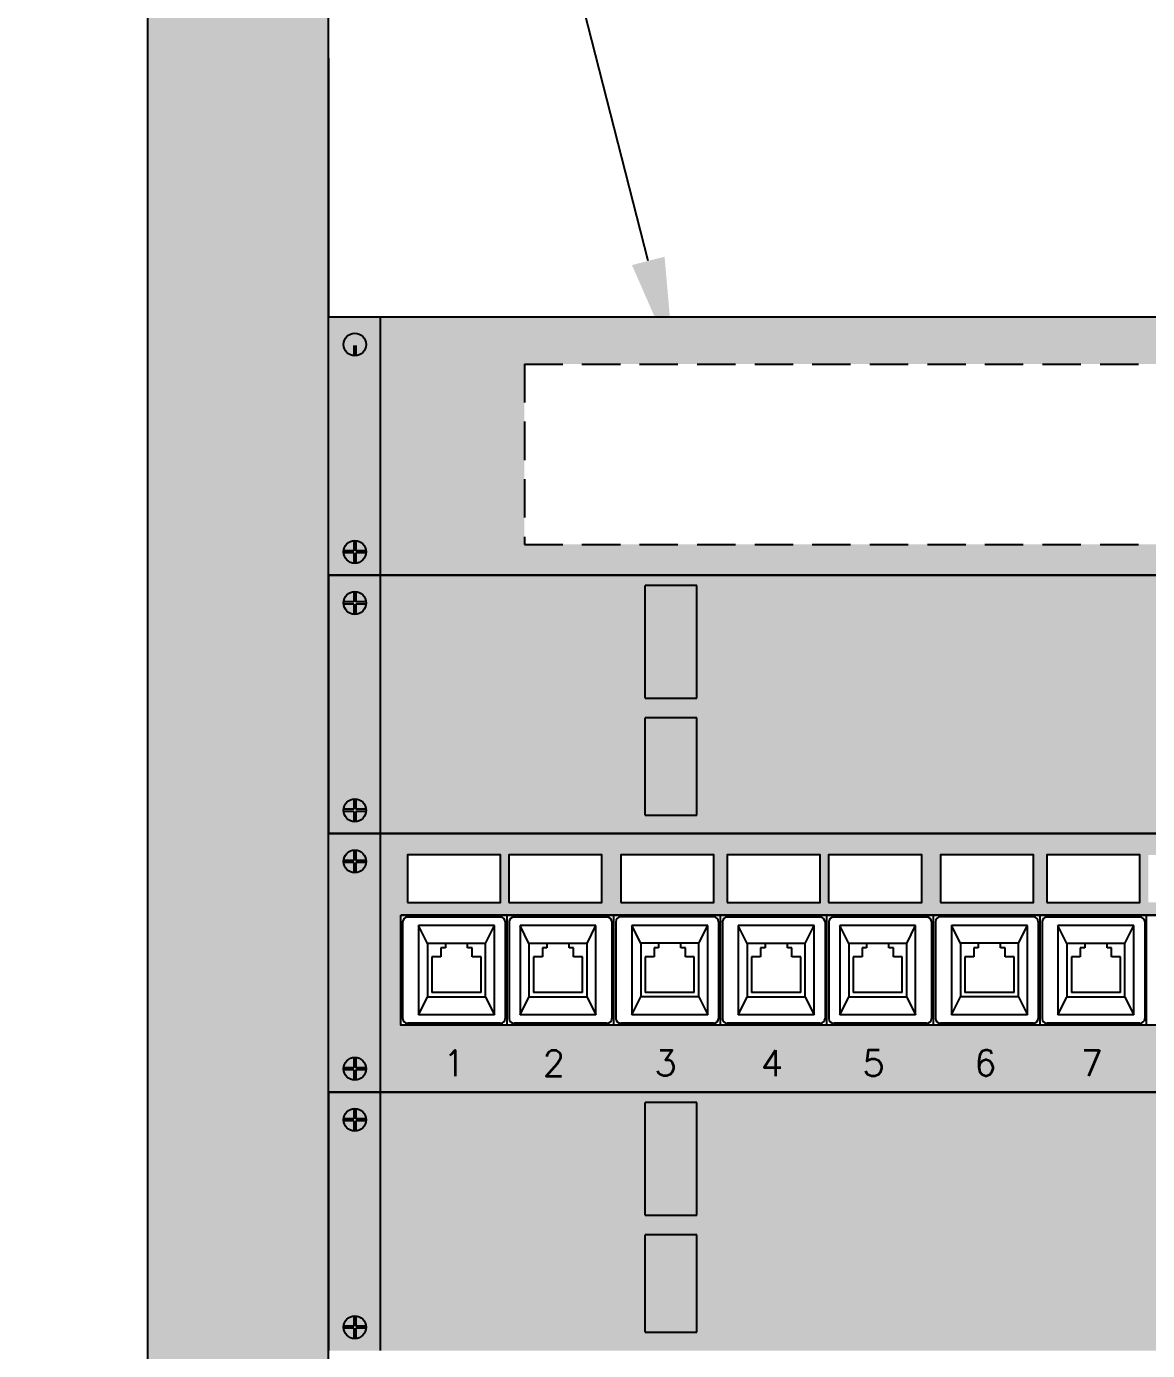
# Model space of a CAD drawing. Extents: x 50400 to 86735, y 114 to 10599.
# Drawn here: x 54124.9 to 54344, y 3351.7 to 3610.4 of the extents above; entities that cross this region are included whole.
import ezdxf
from ezdxf import colors
from ezdxf.entities.mleader import LeaderData, LeaderLine
from ezdxf.enums import TextEntityAlignment as Align
from ezdxf.math import Vec2, Vec3

# ---------------------------------------------------------------- set-up
doc = ezdxf.new("R2010")
doc.units = 0
doc.header["$LTSCALE"] = 100
doc.header["$MEASUREMENT"] = 0
doc.linetypes.add('DASHED', pattern=[0.75, 0.5, -0.25])
doc.layers.get('0').update_dxf_attribs({"linetype": 'CONTINUOUS'})
for name, color, linetype in [('CORN', 8, 'CONTINUOUS'), ('EST', 7, 'CONTINUOUS'), ('quadri', 5, 'CONTINUOUS'), ('RIEMP', 131, 'CONTINUOUS'), ('RIEMP2', 254, 'CONTINUOUS')]:
    doc.layers.add(name, color=color, linetype=linetype)
doc.styles.add('2', font='SIMPLEX')
doc.styles.add('EX2', font='arial.ttf')

msp = doc.modelspace()

# ---------------------------------------------------------------- hatches: boundary and pattern name
h = msp.add_hatch(color=256)
h.paths.add_polyline_path([(54189.26, 3548.09), (54189.26, 3546.08, 0.361693), (54191.27, 3548.09)])
h.paths.add_polyline_path([(54189.26, 3548.49), (54191.27, 3548.49, 0.361693), (54189.26, 3550.49)])
h.paths.add_polyline_path([(54188.86, 3550.49, 0.361693), (54186.86, 3548.49), (54188.86, 3548.49)])
h.paths.add_polyline_path([(54188.86, 3548.09), (54186.86, 3548.09, 0.361693), (54188.86, 3546.08)])
h = msp.add_hatch(color=256)
h.paths.add_polyline_path([(54189.26, 3507.57), (54189.26, 3505.57, 0.361693), (54191.27, 3507.57)])
h.paths.add_polyline_path([(54189.26, 3507.97), (54191.27, 3507.97, 0.361693), (54189.26, 3509.98)])
h.paths.add_polyline_path([(54188.86, 3509.98, 0.361693), (54186.86, 3507.97), (54188.86, 3507.97)])
h.paths.add_polyline_path([(54188.86, 3507.57), (54186.86, 3507.57, 0.361693), (54188.86, 3505.57)])
h = msp.add_hatch(color=256)
h.paths.add_polyline_path([(54189.26, 3497.59), (54189.26, 3495.59, 0.361693), (54191.27, 3497.59)])
h.paths.add_polyline_path([(54189.26, 3497.99), (54191.27, 3497.99, 0.361693), (54189.26, 3500)])
h.paths.add_polyline_path([(54188.86, 3500, 0.361693), (54186.86, 3497.99), (54188.86, 3497.99)])
h.paths.add_polyline_path([(54188.86, 3497.59), (54186.86, 3497.59, 0.361693), (54188.86, 3495.59)])
h = msp.add_hatch(color=256)
h.paths.add_polyline_path([(54189.26, 3457.07), (54189.26, 3455.07, 0.361693), (54191.27, 3457.07)])
h.paths.add_polyline_path([(54189.26, 3457.48), (54191.27, 3457.48, 0.361693), (54189.26, 3459.48)])
h.paths.add_polyline_path([(54188.86, 3459.48, 0.361693), (54186.86, 3457.48), (54188.86, 3457.48)])
h.paths.add_polyline_path([(54188.86, 3457.07), (54186.86, 3457.07, 0.361693), (54188.86, 3455.07)])
h = msp.add_hatch(color=256)
h.paths.add_polyline_path([(54189.26, 3447.09), (54189.26, 3445.09, 0.361693), (54191.27, 3447.09)])
h.paths.add_polyline_path([(54189.26, 3447.5), (54191.27, 3447.5, 0.361693), (54189.26, 3449.5)])
h.paths.add_polyline_path([(54188.86, 3449.5, 0.361693), (54186.86, 3447.5), (54188.86, 3447.5)])
h.paths.add_polyline_path([(54188.86, 3447.09), (54186.86, 3447.09, 0.361693), (54188.86, 3445.09)])
h = msp.add_hatch(color=256)
h.paths.add_polyline_path([(54189.26, 3406.58), (54189.26, 3404.57, 0.361693), (54191.27, 3406.58)])
h.paths.add_polyline_path([(54189.26, 3406.98), (54191.27, 3406.98, 0.361693), (54189.26, 3408.99)])
h.paths.add_polyline_path([(54188.86, 3408.99, 0.361693), (54186.86, 3406.98), (54188.86, 3406.98)])
h.paths.add_polyline_path([(54188.86, 3406.58), (54186.86, 3406.58, 0.361693), (54188.86, 3404.57)])
h = msp.add_hatch(color=256)
h.paths.add_polyline_path([(54189.26, 3396.6), (54189.26, 3394.59, 0.361693), (54191.27, 3396.6)])
h.paths.add_polyline_path([(54189.26, 3397), (54191.27, 3397, 0.361693), (54189.26, 3399)])
h.paths.add_polyline_path([(54188.86, 3399, 0.361693), (54186.86, 3397), (54188.86, 3397)])
h.paths.add_polyline_path([(54188.86, 3396.6), (54186.86, 3396.6, 0.361693), (54188.86, 3394.59)])
h = msp.add_hatch(color=256)
h.paths.add_polyline_path([(54189.26, 3356.08), (54189.26, 3354.08, 0.361693), (54191.27, 3356.08)])
h.paths.add_polyline_path([(54189.26, 3356.48), (54191.27, 3356.48, 0.361693), (54189.26, 3358.49)])
h.paths.add_polyline_path([(54188.86, 3358.49, 0.361693), (54186.86, 3356.48), (54188.86, 3356.48)])
h.paths.add_polyline_path([(54188.86, 3356.08), (54186.86, 3356.08, 0.361693), (54188.86, 3354.08)])
at = {"layer": 'RIEMP'}
for points in [[(54189.26, 3548.09), (54191.27, 3548.09, 0.022827), (54191.28, 3548.29, 0.022827), (54191.27, 3548.49), (54189.26, 3548.49), (54189.26, 3550.49, 0.045678), (54188.86, 3550.49), (54188.86, 3548.49), (54186.86, 3548.49, 0.022827), (54186.85, 3548.29, 0.022827), (54186.86, 3548.09), (54188.86, 3548.09), (54188.86, 3546.08, 0.045678), (54189.26, 3546.08)], [(54189.26, 3507.57), (54191.27, 3507.57, 0.022827), (54191.28, 3507.77, 0.022827), (54191.27, 3507.97), (54189.26, 3507.97), (54189.26, 3509.98, 0.045678), (54188.86, 3509.98), (54188.86, 3507.97), (54186.86, 3507.97, 0.022827), (54186.85, 3507.77, 0.022827), (54186.86, 3507.57), (54188.86, 3507.57), (54188.86, 3505.57, 0.045678), (54189.26, 3505.57)], [(54189.26, 3497.59), (54191.27, 3497.59, 0.022827), (54191.28, 3497.79, 0.022827), (54191.27, 3497.99), (54189.26, 3497.99), (54189.26, 3500, 0.045678), (54188.86, 3500), (54188.86, 3497.99), (54186.86, 3497.99, 0.022827), (54186.85, 3497.79, 0.022827), (54186.86, 3497.59), (54188.86, 3497.59), (54188.86, 3495.59, 0.045678), (54189.26, 3495.59)], [(54189.26, 3457.07), (54191.27, 3457.07, 0.022827), (54191.28, 3457.28, 0.022827), (54191.27, 3457.48), (54189.26, 3457.48), (54189.26, 3459.48, 0.045678), (54188.86, 3459.48), (54188.86, 3457.48), (54186.86, 3457.48, 0.022827), (54186.85, 3457.28, 0.022827), (54186.86, 3457.07), (54188.86, 3457.07), (54188.86, 3455.07, 0.045678), (54189.26, 3455.07)], [(54189.26, 3447.09), (54191.27, 3447.09, 0.022827), (54191.28, 3447.3, 0.022827), (54191.27, 3447.5), (54189.26, 3447.5), (54189.26, 3449.5, 0.045678), (54188.86, 3449.5), (54188.86, 3447.5), (54186.86, 3447.5, 0.022827), (54186.85, 3447.3, 0.022827), (54186.86, 3447.09), (54188.86, 3447.09), (54188.86, 3445.09, 0.045678), (54189.26, 3445.09)], [(54189.26, 3406.58), (54191.27, 3406.58, 0.022827), (54191.28, 3406.78, 0.022827), (54191.27, 3406.98), (54189.26, 3406.98), (54189.26, 3408.99, 0.045678), (54188.86, 3408.99), (54188.86, 3406.98), (54186.86, 3406.98, 0.022827), (54186.85, 3406.78, 0.022827), (54186.86, 3406.58), (54188.86, 3406.58), (54188.86, 3404.57, 0.045678), (54189.26, 3404.57)], [(54189.26, 3396.6), (54191.27, 3396.6, 0.022827), (54191.28, 3396.8, 0.022827), (54191.27, 3397), (54189.26, 3397), (54189.26, 3399, 0.045678), (54188.86, 3399), (54188.86, 3397), (54186.86, 3397, 0.022827), (54186.85, 3396.8, 0.022827), (54186.86, 3396.6), (54188.86, 3396.6), (54188.86, 3394.59, 0.045678), (54189.26, 3394.59)], [(54189.26, 3356.08), (54191.27, 3356.08, 0.022827), (54191.28, 3356.28, 0.022827), (54191.27, 3356.48), (54189.26, 3356.48), (54189.26, 3358.49, 0.045678), (54188.86, 3358.49), (54188.86, 3356.48), (54186.86, 3356.48, 0.022827), (54186.85, 3356.28, 0.022827), (54186.86, 3356.08), (54188.86, 3356.08), (54188.86, 3354.08, 0.045678), (54189.26, 3354.08)]]:
    msp.add_hatch(color=256, dxfattribs=at).paths.add_polyline_path(points)
h = msp.add_hatch(color=256, dxfattribs=at)
h.paths.add_polyline_path([(54657.34, 3475.33), (54647.24, 3475.33), (54647.24, 3456.32), (54657.34, 3456.32)])
h.paths.add_polyline_path([(54657.34, 3501.18), (54647.24, 3501.18), (54647.24, 3479.18), (54657.34, 3479.18)])
h.paths.add_polyline_path([(54523.53, 3475.33), (54513.43, 3475.33), (54513.43, 3456.32), (54523.53, 3456.32)])
h.paths.add_polyline_path([(54523.53, 3501.18), (54513.43, 3501.18), (54513.43, 3479.18), (54523.53, 3479.18)])
h.paths.add_polyline_path([(54389.71, 3475.33), (54379.62, 3475.33), (54379.62, 3456.32), (54389.71, 3456.32)])
h.paths.add_polyline_path([(54389.71, 3501.18), (54379.62, 3501.18), (54379.62, 3479.18), (54389.71, 3479.18)])
h.paths.add_polyline_path([(54245.8, 3456.32), (54255.9, 3456.32), (54255.9, 3475.33), (54245.8, 3475.33)])
h.paths.add_polyline_path([(54245.8, 3479.18), (54255.9, 3479.18), (54255.9, 3501.18), (54245.8, 3501.18)])
h = msp.add_hatch(color=256, dxfattribs=at)
h.paths.add_polyline_path([(54657.34, 3374.34), (54647.24, 3374.34), (54647.24, 3355.33), (54657.34, 3355.33)])
h.paths.add_polyline_path([(54657.34, 3400.19), (54647.24, 3400.19), (54647.24, 3378.19), (54657.34, 3378.19)])
h.paths.add_polyline_path([(54523.53, 3374.34), (54513.43, 3374.34), (54513.43, 3355.33), (54523.53, 3355.33)])
h.paths.add_polyline_path([(54523.53, 3400.19), (54513.43, 3400.19), (54513.43, 3378.19), (54523.53, 3378.19)])
h.paths.add_polyline_path([(54389.71, 3374.34), (54379.62, 3374.34), (54379.62, 3355.33), (54389.71, 3355.33)])
h.paths.add_polyline_path([(54389.71, 3400.19), (54379.62, 3400.19), (54379.62, 3378.19), (54389.71, 3378.19)])
h.paths.add_polyline_path([(54245.8, 3355.33), (54255.9, 3355.33), (54255.9, 3374.34), (54245.8, 3374.34)])
h.paths.add_polyline_path([(54245.8, 3378.19), (54255.9, 3378.19), (54255.9, 3400.19), (54245.8, 3400.19)])
at = {"layer": 'RIEMP2'}
h = msp.add_hatch(color=256, dxfattribs=at)
h.paths.add_polyline_path([(54754.55, 3679.55), (54739.4, 3679.55, -0.195066), (54719.2, 3634.11), (54719.2, 2412.38, -0.195066), (54739.4, 2366.93), (54754.55, 2366.93)])
h.paths.add_polyline_path([(54183.94, 3634.11, -0.195066), (54163.75, 3679.55), (54148.6, 3679.55), (54148.6, 2366.93), (54163.75, 2366.93, -0.195066), (54183.94, 2412.38)])
h.paths.add_polyline_path([(54176.1, 3074.54), (54178.63, 3068.48), (54178.63, 2977.01), (54176.1, 2970.95), (54156.91, 2970.95), (54154.34, 2977.51), (54154.34, 3068.97), (54156.91, 3074.54)], flags=16)
h.paths.add_polyline_path([(54175.84, 3057.48, -1), (54157.18, 3057.48, -1)], flags=0)
h.paths.add_polyline_path([(54167.97, 3061.01, -1), (54165.04, 3061.01, -1)], flags=0)
at = {"layer": 'RIEMP2', "linetype": 'DASHED'}
h = msp.add_hatch(color=256, dxfattribs=at)
h.dxf.hatch_style = 1
h.paths.add_polyline_path([(54709.1, 3503.22), (54709.1, 3553.72), (54194.04, 3553.72), (54194.04, 3503.22)])
h.paths.add_polyline_path([(54390.65, 3509.23), (54222.2, 3509.23), (54222.2, 3544.47), (54390.65, 3544.47)], flags=16)
h.paths.add_polyline_path([(54437.4, 3544.47), (54694.75, 3544.47), (54694.75, 3509.23), (54437.4, 3509.23)], flags=16)
h.paths.add_polyline_path([(54183.94, 3503.22), (54194.04, 3503.22), (54194.04, 3553.72), (54183.94, 3553.72)])
h.paths.add_polyline_path([(54186.85, 3548.29, -1), (54191.28, 3548.29, -1)], flags=16)
h.paths.add_polyline_path([(54191.27, 3507.57), (54189.26, 3507.57), (54189.26, 3505.57, 0.361693)], flags=16)
h.paths.add_polyline_path([(54709.1, 3503.22), (54719.2, 3503.22), (54719.2, 3553.72), (54709.1, 3553.72)])
h.paths.add_polyline_path([(54712, 3548.29, -1), (54716.43, 3548.29, -1)], flags=16)
h.paths.add_polyline_path([(54716.43, 3507.77, -1), (54712, 3507.77, -1)], flags=16)
at = {"layer": 'RIEMP2'}
h = msp.add_hatch(color=256, dxfattribs=at)
h.paths.add_polyline_path([(54194.04, 3503.22), (54183.94, 3503.22), (54183.94, 3452.72), (54194.04, 3452.72)])
h.paths.add_polyline_path([(54709.1, 3503.22), (54194.04, 3503.22), (54194.04, 3452.72), (54709.1, 3452.72)])
h.paths.add_polyline_path([(54245.8, 3475.33), (54255.9, 3475.33), (54255.9, 3456.32), (54245.8, 3456.32)], flags=16)
h.paths.add_polyline_path([(54245.8, 3479.18), (54245.8, 3501.18), (54255.9, 3501.18), (54255.9, 3479.18)], flags=16)
h.paths.add_polyline_path([(54379.62, 3475.33), (54389.71, 3475.33), (54389.71, 3456.32), (54379.62, 3456.32)], flags=16)
h.paths.add_polyline_path([(54379.62, 3479.18), (54379.62, 3501.18), (54389.71, 3501.18), (54389.71, 3479.18)], flags=16)
h.paths.add_polyline_path([(54513.43, 3475.33), (54523.53, 3475.33), (54523.53, 3456.32), (54513.43, 3456.32)], flags=16)
h.paths.add_polyline_path([(54513.43, 3479.18), (54513.43, 3501.18), (54523.53, 3501.18), (54523.53, 3479.18)], flags=16)
h.paths.add_polyline_path([(54647.24, 3475.33), (54657.34, 3475.33), (54657.34, 3456.32), (54647.24, 3456.32)], flags=16)
h.paths.add_polyline_path([(54647.24, 3479.18), (54647.24, 3501.18), (54657.34, 3501.18), (54657.34, 3479.18)], flags=16)
h.paths.add_polyline_path([(54719.2, 3503.22), (54709.1, 3503.22), (54709.1, 3452.72), (54719.2, 3452.72)])
h = msp.add_hatch(color=256, dxfattribs=at)
h.paths.add_polyline_path([(54183.94, 3452.72), (54719.2, 3452.72), (54719.2, 3402.23), (54183.94, 3402.23)])
h.paths.add_polyline_path([(54198.02, 3436.79), (54705.12, 3436.79), (54705.12, 3415.28), (54198.02, 3415.28)], flags=16)
h.paths.add_polyline_path([(54684.64, 3439.29), (54702.81, 3439.29), (54702.81, 3448.56), (54684.64, 3448.56)], flags=16)
h.paths.add_polyline_path([(54664.8, 3439.29), (54682.97, 3439.29), (54682.97, 3448.56), (54664.8, 3448.56)], flags=16)
h.paths.add_polyline_path([(54643.99, 3439.29), (54662.17, 3439.29), (54662.17, 3448.56), (54643.99, 3448.56)], flags=16)
h.paths.add_polyline_path([(54622.16, 3439.29), (54640.33, 3439.29), (54640.33, 3448.56), (54622.16, 3448.56)], flags=16)
h.paths.add_polyline_path([(54602.32, 3439.29), (54620.49, 3439.29), (54620.49, 3448.56), (54602.32, 3448.56)], flags=16)
h.paths.add_polyline_path([(54581.51, 3439.29), (54599.69, 3439.29), (54599.69, 3448.56), (54581.51, 3448.56)], flags=16)
h.paths.add_polyline_path([(54559.68, 3439.29), (54577.85, 3439.29), (54577.85, 3448.56), (54559.68, 3448.56)], flags=16)
h.paths.add_polyline_path([(54539.84, 3439.29), (54558.01, 3439.29), (54558.01, 3448.56), (54539.84, 3448.56)], flags=16)
h.paths.add_polyline_path([(54514.39, 3439.29), (54532.56, 3439.29), (54532.56, 3448.56), (54514.39, 3448.56)], flags=16)
h.paths.add_polyline_path([(54494.55, 3439.29), (54512.73, 3439.29), (54512.73, 3448.56), (54494.55, 3448.56)], flags=16)
h.paths.add_polyline_path([(54473.75, 3439.29), (54491.92, 3439.29), (54491.92, 3448.56), (54473.75, 3448.56)], flags=16)
h.paths.add_polyline_path([(54451.91, 3439.29), (54470.09, 3439.29), (54470.09, 3448.56), (54451.91, 3448.56)], flags=16)
h.paths.add_polyline_path([(54432.07, 3439.29), (54450.25, 3439.29), (54450.25, 3448.56), (54432.07, 3448.56)], flags=16)
h.paths.add_polyline_path([(54411.27, 3439.29), (54429.44, 3439.29), (54429.44, 3448.56), (54411.27, 3448.56)], flags=16)
h.paths.add_polyline_path([(54389.43, 3439.29), (54407.61, 3439.29), (54407.61, 3448.56), (54389.43, 3448.56)], flags=16)
h.paths.add_polyline_path([(54369.59, 3439.29), (54387.77, 3439.29), (54387.77, 3448.56), (54369.59, 3448.56)], flags=16)
h.paths.add_polyline_path([(54344.14, 3439.29), (54362.32, 3439.29), (54362.32, 3448.56), (54344.14, 3448.56)], flags=16)
h.paths.add_polyline_path([(54324.3, 3439.29), (54342.48, 3439.29), (54342.48, 3448.56), (54324.3, 3448.56)], flags=16)
h.paths.add_polyline_path([(54303.5, 3439.29), (54321.67, 3439.29), (54321.67, 3448.56), (54303.5, 3448.56)], flags=16)
h.paths.add_polyline_path([(54281.66, 3439.29), (54299.84, 3439.29), (54299.84, 3448.56), (54281.66, 3448.56)], flags=16)
h.paths.add_polyline_path([(54261.82, 3439.29), (54280, 3439.29), (54280, 3448.56), (54261.82, 3448.56)], flags=16)
h.paths.add_polyline_path([(54241.02, 3439.29), (54259.2, 3439.29), (54259.2, 3448.56), (54241.02, 3448.56)], flags=16)
h.paths.add_polyline_path([(54219.18, 3439.29), (54237.36, 3439.29), (54237.36, 3448.56), (54219.18, 3448.56)], flags=16)
h.paths.add_polyline_path([(54199.35, 3439.29), (54217.52, 3439.29), (54217.52, 3448.56), (54199.35, 3448.56)], flags=16)
h = msp.add_hatch(color=256, dxfattribs=at)
h.paths.add_polyline_path([(54194.04, 3402.23), (54183.94, 3402.23), (54183.94, 3351.73), (54194.04, 3351.73)])
h.paths.add_polyline_path([(54709.1, 3402.23), (54194.04, 3402.23), (54194.04, 3351.73), (54709.1, 3351.73)])
h.paths.add_polyline_path([(54245.8, 3374.34), (54255.9, 3374.34), (54255.9, 3355.33), (54245.8, 3355.33)], flags=16)
h.paths.add_polyline_path([(54245.8, 3378.19), (54245.8, 3400.19), (54255.9, 3400.19), (54255.9, 3378.19)], flags=16)
h.paths.add_polyline_path([(54379.62, 3374.34), (54389.71, 3374.34), (54389.71, 3355.33), (54379.62, 3355.33)], flags=16)
h.paths.add_polyline_path([(54379.62, 3378.19), (54379.62, 3400.19), (54389.71, 3400.19), (54389.71, 3378.19)], flags=16)
h.paths.add_polyline_path([(54513.43, 3374.34), (54523.53, 3374.34), (54523.53, 3355.33), (54513.43, 3355.33)], flags=16)
h.paths.add_polyline_path([(54513.43, 3378.19), (54513.43, 3400.19), (54523.53, 3400.19), (54523.53, 3378.19)], flags=16)
h.paths.add_polyline_path([(54647.24, 3374.34), (54657.34, 3374.34), (54657.34, 3355.33), (54647.24, 3355.33)], flags=16)
h.paths.add_polyline_path([(54647.24, 3378.19), (54647.24, 3400.19), (54657.34, 3400.19), (54657.34, 3378.19)], flags=16)
h.paths.add_polyline_path([(54719.2, 3402.23), (54709.1, 3402.23), (54709.1, 3351.73), (54719.2, 3351.73)])

# ---------------------------------------------------------------- linework, layer by layer
at = {"linetype": 'Continuous'}
for p, q in [((54203.26, 3431.27), (54201.51, 3434.76)), ((54216.34, 3434.76), (54201.51, 3434.76)), ((54201.51, 3434.76), (54201.51, 3417.31)), ((54214.6, 3431.27), (54216.34, 3434.76)), ((54216.34, 3417.31), (54216.34, 3434.76)), ((54223.09, 3431.27), (54221.35, 3434.76)), ((54236.18, 3434.76), (54221.35, 3434.76)), ((54221.35, 3434.76), (54221.35, 3417.31)), ((54234.44, 3431.27), (54236.18, 3434.76)), ((54236.18, 3417.31), (54236.18, 3434.76)), ((54244.93, 3431.3), (54243.18, 3434.76)), ((54258.02, 3434.76), (54243.18, 3434.76)), ((54243.18, 3434.76), (54243.18, 3417.34)), ((54256.27, 3431.3), (54258.02, 3434.79)), ((54258.02, 3417.34), (54258.02, 3434.79)), ((54265.73, 3431.27), (54263.99, 3434.76)), ((54278.82, 3434.76), (54263.99, 3434.76)), ((54263.99, 3434.76), (54263.99, 3417.31)), ((54277.08, 3431.27), (54278.82, 3434.76)), ((54278.82, 3417.31), (54278.82, 3434.76)), ((54285.57, 3431.27), (54283.83, 3434.76)), ((54298.66, 3434.76), (54283.83, 3434.76)), ((54283.83, 3434.76), (54283.83, 3417.31)), ((54296.92, 3431.27), (54298.66, 3434.76)), ((54298.66, 3417.31), (54298.66, 3434.76)), ((54307.41, 3431.3), (54305.66, 3434.76)), ((54320.5, 3434.76), (54305.66, 3434.76)), ((54305.66, 3434.76), (54305.66, 3417.34)), ((54318.75, 3431.3), (54320.5, 3434.79)), ((54320.5, 3417.34), (54320.5, 3434.79)), ((54328.21, 3431.27), (54326.47, 3434.76)), ((54341.3, 3434.76), (54326.47, 3434.76)), ((54326.47, 3434.76), (54326.47, 3417.31)), ((54339.56, 3431.27), (54341.3, 3434.76)), ((54341.3, 3417.31), (54341.3, 3434.76)), ((54214.6, 3431.27), (54203.26, 3431.27)), ((54203.26, 3431.27), (54203.26, 3420.8)), ((54205.87, 3430.4), (54205.87, 3428.65)), ((54206.75, 3430.4), (54205.87, 3430.4)), ((54206.75, 3431.27), (54206.75, 3430.4)), ((54211.11, 3430.4), (54211.11, 3431.27)), ((54211.98, 3430.4), (54211.11, 3430.4)), ((54211.98, 3428.65), (54211.98, 3430.4)), ((54214.6, 3420.8), (54214.6, 3431.27)), ((54234.44, 3431.27), (54223.09, 3431.27)), ((54223.09, 3431.27), (54223.09, 3420.8)), ((54225.71, 3430.4), (54225.71, 3428.65)), ((54226.58, 3430.4), (54225.71, 3430.4)), ((54226.58, 3431.27), (54226.58, 3430.4)), ((54230.95, 3430.4), (54230.95, 3431.27)), ((54231.82, 3430.4), (54230.95, 3430.4)), ((54231.82, 3428.65), (54231.82, 3430.4)), ((54234.44, 3420.8), (54234.44, 3431.27)), ((54256.27, 3431.3), (54244.93, 3431.3)), ((54244.93, 3431.3), (54244.93, 3420.83)), ((54247.55, 3430.43), (54247.55, 3428.68)), ((54248.42, 3430.43), (54247.55, 3430.43)), ((54248.42, 3431.3), (54248.42, 3430.43)), ((54252.78, 3430.43), (54252.78, 3431.3)), ((54253.66, 3430.43), (54252.78, 3430.43)), ((54253.66, 3428.68), (54253.66, 3430.43)), ((54256.27, 3420.83), (54256.27, 3431.3)), ((54277.08, 3431.27), (54265.73, 3431.27)), ((54265.73, 3431.27), (54265.73, 3420.8)), ((54268.35, 3430.4), (54268.35, 3428.65)), ((54269.22, 3430.4), (54268.35, 3430.4)), ((54269.22, 3431.27), (54269.22, 3430.4)), ((54273.59, 3430.4), (54273.59, 3431.27)), ((54274.46, 3430.4), (54273.59, 3430.4)), ((54274.46, 3428.65), (54274.46, 3430.4)), ((54277.08, 3420.8), (54277.08, 3431.27)), ((54296.92, 3431.27), (54285.57, 3431.27)), ((54285.57, 3431.27), (54285.57, 3420.8)), ((54288.19, 3430.4), (54288.19, 3428.65)), ((54289.06, 3430.4), (54288.19, 3430.4)), ((54289.06, 3431.27), (54289.06, 3430.4)), ((54293.43, 3430.4), (54293.43, 3431.27)), ((54294.3, 3430.4), (54293.43, 3430.4)), ((54294.3, 3428.65), (54294.3, 3430.4)), ((54296.92, 3420.8), (54296.92, 3431.27)), ((54318.75, 3431.3), (54307.41, 3431.3)), ((54307.41, 3431.3), (54307.41, 3420.83)), ((54310.03, 3430.43), (54310.03, 3428.68)), ((54310.9, 3430.43), (54310.03, 3430.43)), ((54310.9, 3431.3), (54310.9, 3430.43)), ((54315.26, 3430.43), (54315.26, 3431.3)), ((54316.13, 3430.43), (54315.26, 3430.43)), ((54316.13, 3428.68), (54316.13, 3430.43)), ((54318.75, 3420.83), (54318.75, 3431.3)), ((54339.56, 3431.27), (54328.21, 3431.27)), ((54328.21, 3431.27), (54328.21, 3420.8)), ((54330.83, 3430.4), (54330.83, 3428.65)), ((54331.7, 3430.4), (54330.83, 3430.4)), ((54331.7, 3431.27), (54331.7, 3430.4)), ((54336.07, 3430.4), (54336.07, 3431.27)), ((54336.94, 3430.4), (54336.07, 3430.4)), ((54336.94, 3428.65), (54336.94, 3430.4)), ((54339.56, 3420.8), (54339.56, 3431.27)), ((54205.87, 3428.65), (54204.13, 3428.65)), ((54204.13, 3428.65), (54204.13, 3421.67)), ((54213.73, 3428.65), (54211.98, 3428.65)), ((54213.73, 3421.67), (54213.73, 3428.65)), ((54225.71, 3428.65), (54223.97, 3428.65)), ((54223.97, 3428.65), (54223.97, 3421.67)), ((54233.56, 3428.65), (54231.82, 3428.65)), ((54233.56, 3421.67), (54233.56, 3428.65)), ((54247.55, 3428.68), (54245.8, 3428.68)), ((54245.8, 3428.68), (54245.8, 3421.7)), ((54255.4, 3428.68), (54253.66, 3428.68)), ((54255.4, 3421.7), (54255.4, 3428.68)), ((54268.35, 3428.65), (54266.61, 3428.65)), ((54266.61, 3428.65), (54266.61, 3421.67)), ((54276.21, 3428.65), (54274.46, 3428.65)), ((54276.21, 3421.67), (54276.21, 3428.65)), ((54288.19, 3428.65), (54286.45, 3428.65)), ((54286.45, 3428.65), (54286.45, 3421.67)), ((54296.04, 3428.65), (54294.3, 3428.65)), ((54296.04, 3421.67), (54296.04, 3428.65)), ((54310.03, 3428.68), (54308.28, 3428.68)), ((54308.28, 3428.68), (54308.28, 3421.7)), ((54317.88, 3428.68), (54316.13, 3428.68)), ((54317.88, 3421.7), (54317.88, 3428.68)), ((54330.83, 3428.65), (54329.09, 3428.65)), ((54329.09, 3428.65), (54329.09, 3421.67)), ((54338.68, 3428.65), (54336.94, 3428.65)), ((54338.68, 3421.67), (54338.68, 3428.65)), ((54201.51, 3417.31), (54203.26, 3420.8)), ((54214.6, 3420.8), (54203.26, 3420.8)), ((54213.73, 3421.67), (54204.13, 3421.67)), ((54214.6, 3420.8), (54216.34, 3417.31)), ((54221.35, 3417.31), (54223.09, 3420.8)), ((54234.44, 3420.8), (54223.09, 3420.8)), ((54233.56, 3421.67), (54223.97, 3421.67)), ((54234.44, 3420.8), (54236.18, 3417.31)), ((54243.18, 3417.34), (54244.93, 3420.83)), ((54256.27, 3420.83), (54244.93, 3420.83)), ((54255.4, 3421.7), (54245.8, 3421.7)), ((54256.27, 3420.83), (54258.02, 3417.34)), ((54263.99, 3417.31), (54265.73, 3420.8)), ((54277.08, 3420.8), (54265.73, 3420.8)), ((54276.21, 3421.67), (54266.61, 3421.67)), ((54277.08, 3420.8), (54278.82, 3417.31)), ((54283.83, 3417.31), (54285.57, 3420.8)), ((54296.92, 3420.8), (54285.57, 3420.8)), ((54296.04, 3421.67), (54286.45, 3421.67)), ((54296.92, 3420.8), (54298.66, 3417.31)), ((54305.66, 3417.34), (54307.41, 3420.83)), ((54318.75, 3420.83), (54307.41, 3420.83)), ((54317.88, 3421.7), (54308.28, 3421.7)), ((54318.75, 3420.83), (54320.5, 3417.34)), ((54326.47, 3417.31), (54328.21, 3420.8)), ((54339.56, 3420.8), (54328.21, 3420.8)), ((54338.68, 3421.67), (54329.09, 3421.67)), ((54339.56, 3420.8), (54341.3, 3417.31)), ((54216.34, 3417.31), (54201.51, 3417.31)), ((54236.18, 3417.31), (54221.35, 3417.31)), ((54258.02, 3417.34), (54243.18, 3417.34)), ((54278.82, 3417.31), (54263.99, 3417.31)), ((54298.66, 3417.31), (54283.83, 3417.31)), ((54320.5, 3417.34), (54305.66, 3417.34)), ((54341.3, 3417.31), (54326.47, 3417.31))]:
    msp.add_line(p, q, dxfattribs=at)
for centre in [(54189.06, 3548.29), (54189.06, 3507.77), (54189.06, 3497.79), (54189.06, 3457.28), (54189.06, 3447.3), (54189.06, 3406.78), (54189.06, 3396.8), (54189.06, 3356.28)]:
    msp.add_circle(centre, 2.22)
at = {"layer": 'CORN', "linetype": 'Continuous'}
for p, q in [((54217.52, 3436.41), (54199.35, 3436.41)), ((54238.35, 3436.41), (54220.17, 3436.41)), ((54259.2, 3436.44), (54241.02, 3436.44)), ((54280, 3436.41), (54261.82, 3436.41)), ((54300.83, 3436.41), (54282.65, 3436.41)), ((54321.67, 3436.44), (54303.5, 3436.44)), ((54342.48, 3436.41), (54324.3, 3436.41)), ((54198.4, 3435.47), (54198.4, 3416.6)), ((54218.47, 3435.47), (54218.47, 3416.6)), ((54219.22, 3435.47), (54219.22, 3416.6)), ((54239.29, 3435.47), (54239.29, 3416.6)), ((54240.07, 3435.5), (54240.07, 3416.63)), ((54260.14, 3435.5), (54260.14, 3416.63)), ((54260.88, 3435.47), (54260.88, 3416.6)), ((54280.95, 3435.47), (54280.95, 3416.6)), ((54281.7, 3435.47), (54281.7, 3416.6)), ((54301.77, 3435.47), (54301.77, 3416.6)), ((54302.55, 3435.5), (54302.55, 3416.63)), ((54322.62, 3435.5), (54322.62, 3416.63)), ((54323.36, 3435.47), (54323.36, 3416.6)), ((54343.43, 3435.47), (54343.43, 3416.6)), ((54217.52, 3415.66), (54199.35, 3415.66)), ((54238.35, 3415.66), (54220.17, 3415.66)), ((54259.2, 3415.69), (54241.02, 3415.69)), ((54280, 3415.66), (54261.82, 3415.66)), ((54300.83, 3415.66), (54282.65, 3415.66)), ((54321.67, 3415.69), (54303.5, 3415.69)), ((54342.48, 3415.66), (54324.3, 3415.66))]:
    msp.add_line(p, q, dxfattribs=at)
for centre, start, end in [((54199.35, 3435.47), 90, 180), ((54217.52, 3435.47), 0, 90), ((54220.17, 3435.47), 90, 180), ((54238.35, 3435.47), 0, 90), ((54241.02, 3435.5), 90, 180), ((54259.2, 3435.5), 0, 90), ((54261.82, 3435.47), 90, 180), ((54280, 3435.47), 0, 90), ((54282.65, 3435.47), 90, 180), ((54300.83, 3435.47), 0, 90), ((54303.5, 3435.5), 90, 180), ((54321.67, 3435.5), 0, 90), ((54324.3, 3435.47), 90, 180), ((54342.48, 3435.47), 0, 90), ((54199.35, 3416.6), 180, 270), ((54217.52, 3416.6), 270, 0), ((54220.17, 3416.6), 180, 270), ((54238.35, 3416.6), 270, 0), ((54241.02, 3416.63), 180, 270), ((54259.2, 3416.63), 270, 0), ((54261.82, 3416.6), 180, 270), ((54280, 3416.6), 270, 0), ((54282.65, 3416.6), 180, 270), ((54300.83, 3416.6), 270, 0), ((54303.5, 3416.63), 180, 270), ((54321.67, 3416.63), 270, 0), ((54324.3, 3416.6), 180, 270), ((54342.48, 3416.6), 270, 0)]:
    msp.add_arc(centre, 0.947, start, end, dxfattribs=at)
at = {"layer": 'EST', "linetype": 'Continuous'}
for p, q in [((54239.67, 3436.79), (54198.02, 3436.79)), ((54198.02, 3415.28), (54198.02, 3436.79)), ((54302.15, 3436.79), (54239.67, 3436.79)), ((54239.67, 3415.28), (54239.67, 3436.79)), ((54302.15, 3415.28), (54302.15, 3436.79)), ((54364.63, 3436.79), (54302.15, 3436.79)), ((54239.67, 3415.28), (54198.02, 3415.28)), ((54302.15, 3415.28), (54239.67, 3415.28)), ((54364.63, 3415.28), (54302.15, 3415.28))]:
    msp.add_line(p, q, dxfattribs=at)
at = {"layer": 'quadri'}
for p, q in [((54148.6, 2366.93), (54148.6, 3679.55)), ((54183.94, 3604.22), (54183.94, 3553.72)), ((54183.94, 3553.72), (54719.2, 3553.72)), ((54194.04, 3553.72), (54194.04, 3503.22)), ((54183.94, 3503.22), (54183.94, 3452.73)), ((54183.94, 3503.22), (54719.2, 3503.22)), ((54719.2, 3503.22), (54183.94, 3503.22)), ((54183.94, 3503.22), (54719.2, 3503.22)), ((54194.04, 3503.22), (54194.04, 3452.72)), ((54245.8, 3479.18), (54245.8, 3501.18)), ((54255.9, 3501.18), (54245.8, 3501.18)), ((54255.9, 3479.18), (54255.9, 3501.18)), ((54245.8, 3479.18), (54255.9, 3479.18)), ((54245.8, 3456.32), (54245.8, 3475.33)), ((54255.9, 3475.33), (54245.8, 3475.33)), ((54255.9, 3456.32), (54255.9, 3475.33)), ((54245.8, 3456.32), (54255.9, 3456.32)), ((54183.94, 3452.72), (54719.2, 3452.72)), ((54719.2, 3452.72), (54183.94, 3452.72)), ((54183.94, 3452.72), (54719.2, 3452.72)), ((54194.04, 3452.72), (54194.04, 3351.73)), ((54218.85, 3415.28), (54218.85, 3436.79)), ((54239.67, 3415.28), (54239.67, 3436.79)), ((54260.5, 3415.28), (54260.5, 3436.79)), ((54281.33, 3415.28), (54281.33, 3436.79)), ((54302.15, 3415.28), (54302.15, 3436.79)), ((54322.98, 3415.28), (54322.98, 3436.79)), ((54343.8, 3415.28), (54343.8, 3436.79)), ((54705.12, 3415.28), (54198.02, 3415.28)), ((54183.94, 3402.23), (54183.94, 3351.73)), ((54183.94, 3402.23), (54719.2, 3402.23)), ((54183.94, 3402.23), (54719.2, 3402.23)), ((54245.8, 3378.19), (54245.8, 3400.19)), ((54255.9, 3400.19), (54245.8, 3400.19)), ((54255.9, 3378.19), (54255.9, 3400.19)), ((54245.8, 3378.19), (54255.9, 3378.19)), ((54245.8, 3355.33), (54245.8, 3374.34)), ((54255.9, 3374.34), (54245.8, 3374.34)), ((54255.9, 3355.33), (54255.9, 3374.34)), ((54245.8, 3355.33), (54255.9, 3355.33))]:
    msp.add_line(p, q, dxfattribs=at)
at = {"layer": 'quadri', "linetype": 'DASHED', "ltscale": 0.15}
for p, q in [((54222.2, 3544.47), (54222.2, 3509.23)), ((54222.2, 3544.47), (54390.65, 3544.47)), ((54222.2, 3509.23), (54390.65, 3509.23))]:
    msp.add_line(p, q, dxfattribs=at)
at = {"layer": 'quadri', "linetype": 'DASHED'}
msp.add_line((54183.94, 3452.72), (54183.94, 3503.22), dxfattribs=at)
at = {"layer": 'quadri'}
for points in [[(54183.94, 3452.72), (54719.2, 3452.72), (54719.2, 3402.23), (54183.94, 3402.23)], [(54199.35, 3439.29), (54217.52, 3439.29), (54217.52, 3448.56), (54199.35, 3448.56)], [(54219.18, 3439.29), (54237.36, 3439.29), (54237.36, 3448.56), (54219.18, 3448.56)], [(54241.02, 3439.29), (54259.2, 3439.29), (54259.2, 3448.56), (54241.02, 3448.56)], [(54261.82, 3439.29), (54280, 3439.29), (54280, 3448.56), (54261.82, 3448.56)], [(54281.66, 3439.29), (54299.84, 3439.29), (54299.84, 3448.56), (54281.66, 3448.56)], [(54303.5, 3439.29), (54321.67, 3439.29), (54321.67, 3448.56), (54303.5, 3448.56)], [(54324.3, 3439.29), (54342.48, 3439.29), (54342.48, 3448.56), (54324.3, 3448.56)], [(54198.02, 3436.79), (54705.12, 3436.79), (54705.12, 3415.28), (54198.02, 3415.28)], [(54198.02, 3436.79), (54705.12, 3436.79), (54705.12, 3415.28), (54198.02, 3415.28)]]:
    msp.add_lwpolyline(points, close=True, dxfattribs=at)
at = {"layer": 'RIEMP'}
for p, q in [((54188.86, 3548.09), (54188.86, 3546.07)), ((54189.26, 3548.09), (54189.26, 3546.07)), ((54188.86, 3507.97), (54186.85, 3507.97)), ((54188.86, 3509.99), (54188.86, 3507.97)), ((54189.26, 3509.99), (54189.26, 3507.97)), ((54191.28, 3507.97), (54189.26, 3507.97)), ((54188.86, 3507.57), (54186.85, 3507.57)), ((54188.86, 3507.57), (54188.86, 3505.56)), ((54189.26, 3507.57), (54189.26, 3505.56)), ((54191.28, 3507.57), (54189.26, 3507.57)), ((54188.86, 3497.99), (54186.85, 3497.99)), ((54188.86, 3500.01), (54188.86, 3497.99)), ((54189.26, 3500.01), (54189.26, 3497.99)), ((54191.28, 3497.99), (54189.26, 3497.99)), ((54188.86, 3497.59), (54186.85, 3497.59)), ((54188.86, 3497.59), (54188.86, 3495.58)), ((54189.26, 3497.59), (54189.26, 3495.58)), ((54191.28, 3497.59), (54189.26, 3497.59)), ((54188.86, 3459.49), (54188.86, 3457.48)), ((54189.26, 3459.49), (54189.26, 3457.48)), ((54188.86, 3457.48), (54186.85, 3457.48)), ((54188.86, 3457.07), (54186.85, 3457.07)), ((54188.86, 3457.07), (54188.86, 3455.06)), ((54191.28, 3457.48), (54189.26, 3457.48)), ((54189.26, 3457.07), (54189.26, 3455.06)), ((54191.28, 3457.07), (54189.26, 3457.07)), ((54188.86, 3449.51), (54188.86, 3447.5)), ((54189.26, 3449.51), (54189.26, 3447.5)), ((54188.86, 3447.5), (54186.85, 3447.5)), ((54188.86, 3447.09), (54186.85, 3447.09)), ((54188.86, 3447.09), (54188.86, 3445.08)), ((54191.28, 3447.5), (54189.26, 3447.5)), ((54189.26, 3447.09), (54189.26, 3445.08)), ((54191.28, 3447.09), (54189.26, 3447.09)), ((54188.86, 3408.99), (54188.86, 3406.98)), ((54189.26, 3408.99), (54189.26, 3406.98)), ((54188.86, 3406.98), (54186.85, 3406.98)), ((54188.86, 3406.58), (54186.85, 3406.58)), ((54188.86, 3406.58), (54188.86, 3404.56)), ((54191.28, 3406.98), (54189.26, 3406.98)), ((54189.26, 3406.58), (54189.26, 3404.56)), ((54191.28, 3406.58), (54189.26, 3406.58)), ((54188.86, 3397), (54186.85, 3397)), ((54188.86, 3399.01), (54188.86, 3397)), ((54189.26, 3399.01), (54189.26, 3397)), ((54191.28, 3397), (54189.26, 3397)), ((54188.86, 3396.6), (54186.85, 3396.6)), ((54188.86, 3396.6), (54188.86, 3394.58)), ((54189.26, 3396.6), (54189.26, 3394.58)), ((54191.28, 3396.6), (54189.26, 3396.6)), ((54188.86, 3358.5), (54188.86, 3356.48)), ((54189.26, 3358.5), (54189.26, 3356.48)), ((54188.86, 3356.48), (54186.85, 3356.48)), ((54188.86, 3356.08), (54186.85, 3356.08)), ((54188.86, 3356.08), (54188.86, 3354.07)), ((54191.28, 3356.48), (54189.26, 3356.48)), ((54189.26, 3356.08), (54189.26, 3354.07)), ((54191.28, 3356.08), (54189.26, 3356.08))]:
    msp.add_line(p, q, dxfattribs=at)

# ---------------------------------------------------------------- texts
at = {"style": '2'}
for s, p in [('1', (54208.46, 3405.36)), ('2', (54227.96, 3405.36)), ('3', (54249.8, 3405.39)), ('4', (54270.6, 3405.36)), ('5', (54290.44, 3405.36)), ('6', (54312.28, 3405.39)), ('7', (54333.08, 3405.36))]:
    msp.add_text(s, height=5.05, dxfattribs=at).set_placement(p, align=Align.CENTER)

# ---------------------------------------------------------------- next in the draw order: leaders
ml = msp.add_multileader_mtext('Standard')
ml.set_content('CONVERTITORE FIBRA/RAME\\P\\pxqc;(EVENTUALE)', color=256, style='EX2')
ml.set_leader_properties()
ml.build(insert=Vec2(0, 0))
ml.multileader.update_dxf_attribs({"has_text_frame": 1, "dogleg_length": 10, "arrow_head_size": 20})
ctx = ml.context
ctx.base_point, ctx.char_height, ctx.arrow_head_size, ctx.landing_gap_size, ctx.plane_origin = Vec3(53458.89, 3845.11), 35, 20, 5, Vec3(55415.46, 3928.27)
ctx.text_align_type = 2
notes = []
notes.append((ctx, [(1, (1, 1, 0), (54174.71, 3845.11), (-1, 0), 10, [(0, [(54251.36, 3545.25)], 0, [])])]))
ctx.mtext.insert, ctx.mtext.width, ctx.mtext.alignment, ctx.mtext.flow_direction = Vec3(54159.71, 3867.75), 738.3676, 3, 5
ctx.mtext.has_bg_fill, ctx.mtext.bg_color, ctx.mtext.bg_scale_factor, ctx.mtext.bg_transparency, ctx.mtext.use_window_bg_color = 1, -1027028792, 1.5, 0, 1
for ctx, leaders in notes:
    for number, flags, end, landing, length, lines in leaders:
        leader = LeaderData()
        leader.index, (leader.has_last_leader_line, leader.has_dogleg_vector, leader.attachment_direction) = number, flags
        leader.last_leader_point, leader.dogleg_vector, leader.dogleg_length = Vec3(end), Vec3(landing), length
        for number, points, colour, breaks in lines:
            line = LeaderLine()
            line.index, line.vertices, line.color, line.breaks = number, Vec3.list(points), colors.encode_raw_color(colour), breaks
            leader.lines.append(line)
        ctx.leaders.append(leader)

# ---------------------------------------------------------------- next in the draw order: linework, layer by layer
at = {"layer": 'quadri'}
msp.add_line((54183.94, 2412.38), (54183.94, 3634.11), dxfattribs=at)

doc.saveas('drawing.dxf')
